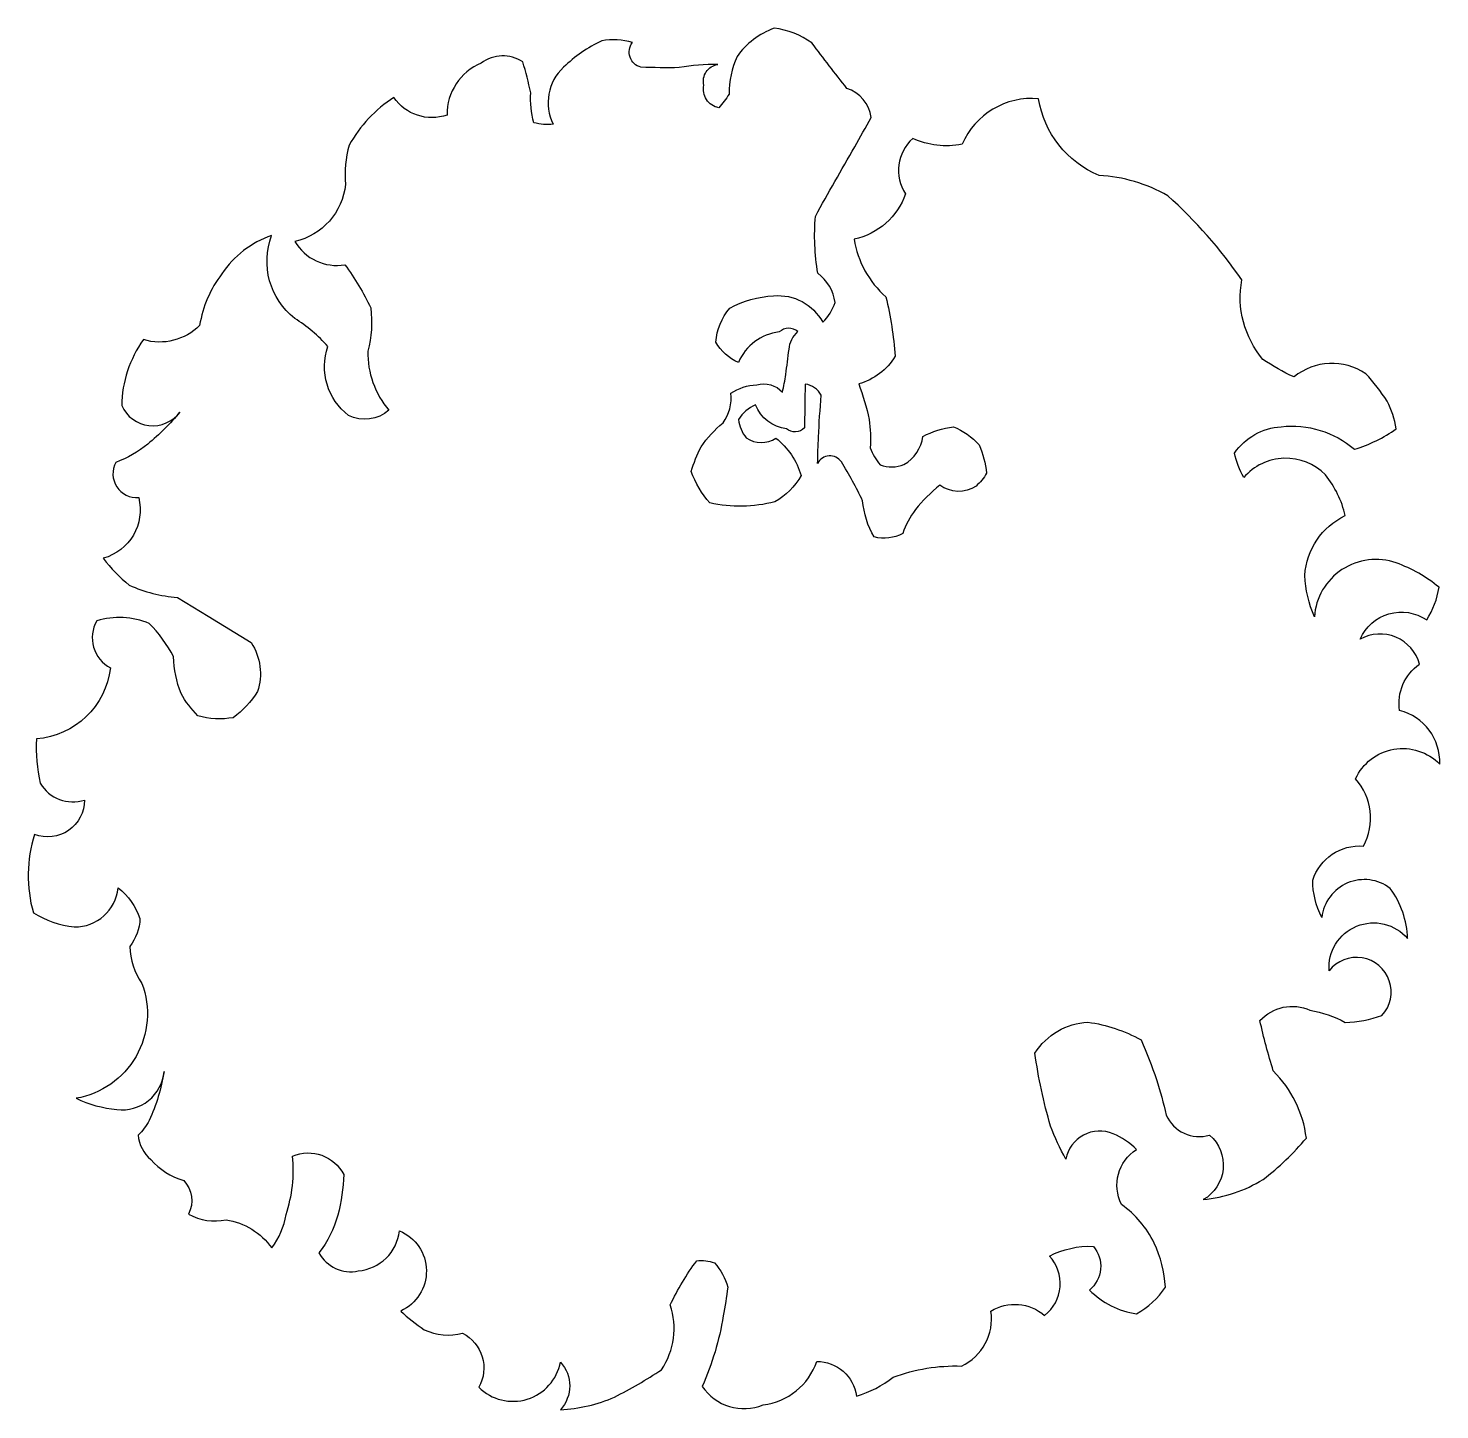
# Model space of a CAD drawing. Header units: metres. Extents: x 0.91 to 4.15, y 4.94 to 8.11.
import ezdxf

# ---------------------------------------------------------------- set-up
doc = ezdxf.new("R2010")
doc.units = ezdxf.units.M
doc.header["$MEASUREMENT"] = 0
doc.layers.add('plantas', color=3, linetype='Continuous')

msp = doc.modelspace()

# ---------------------------------------------------------------- linework, layer by layer
at = {"layer": 'plantas'}
msp.add_lwpolyline([(2.8171, 7.2941, -0.035749), (2.8413, 7.2124, -0.040603), (2.8437, 7.1475, 0.087014), (2.8663, 7.1085, 0.18617), (2.921, 7.109, 0.230679), (2.9644, 7.1737, -0.079997), (3.0342, 7.1958, -0.11665), (3.0931, 7.1542, -0.084917), (3.1103, 7.0893, -0.095414), (3.0863, 7.0598, -0.317694), (3.0029, 7.0619, 0.050062), (2.9471, 7.0056, 0.07437), (2.9181, 6.9511, -0.193638), (2.8527, 6.9429, -0.111487), (2.8262, 7.026, 0.025007), (2.7773, 7.1152, 0.571444), (2.7229, 7.1117, -0.009332), (2.725, 7.1722, -0.012824), (2.7313, 7.2679, 0.246626), (2.6943, 7.2934, 0.002356), (2.6934, 7.233, -0.000482), (2.6927, 7.193, -0.393844), (2.6515, 7.1912, -0.279207), (2.5805, 7.2461, 0.155318), (2.5414, 7.2124, 0.141573), (2.5591, 7.17, 0.298613), (2.6271, 7.1696, -0.153561), (2.6851, 7.084, -0.136707), (2.6246, 7.0235, -0.118003), (2.4759, 7.021, -0.10076), (2.4332, 7.0933, -0.048148), (2.4557, 7.1495, -0.074793), (2.5061, 7.2049, 0.187565), (2.5238, 7.2729, -0.130973), (2.5833, 7.2921, -0.281532), (2.6424, 7.2751, 0.015202), (2.6498, 7.3157, 0.008811), (2.6573, 7.3736, -0.19063), (2.6775, 7.4139, 0.372317), (2.6349, 7.4134, 0.270677), (2.5414, 7.3434, -0.168149), (2.4894, 7.3897, -0.153075), (2.5212, 7.4681, -0.108477), (2.6217, 7.4961, -0.300762), (2.7345, 7.4355, 0.119934), (2.7632, 7.4807, 0.195745), (2.7232, 7.548, -0.061584), (2.7178, 7.6784, -0.006165), (2.8082, 7.8375, 0.001069), (2.8456, 7.9051, 0.287361), (2.7902, 7.972, -0.009088), (2.7098, 8.0762, 0.129168), (2.6233, 8.1099, 0.155523), (2.5381, 8.0449, 0.10998), (2.52, 7.9588, -0.043657), (2.496, 7.9275, -0.424749), (2.4621, 7.9794, -0.443803), (2.4937, 8.0267, 0.052353), (2.4055, 8.0195, -0.012555), (2.3175, 8.0204, -0.537997), (2.2981, 8.0771, 0.126497), (2.2279, 8.0807, 0.088396), (2.1403, 8.0203, 0.334128), (2.1164, 7.8897, -0.104413), (2.0722, 7.8933, -0.082467), (2.0648, 7.962, 0.018357), (2.0467, 8.0327, 0.316101), (1.9512, 8.0298, 0.307744), (1.873, 7.9108, -0.341578), (1.7509, 7.9514, 0.119105), (1.6483, 7.8418, 0.087052), (1.6399, 7.7518, -0.322002), (1.5238, 7.6209, 0.311122), (1.6387, 7.5673, -0.051718), (1.6978, 7.4682, -0.09754), (1.6911, 7.3695, 0.181997), (1.7396, 7.2335, -0.301856), (1.647, 7.2217, -0.323537), (1.5997, 7.3799, 0.071205), (1.5235, 7.4443, -0.327188), (1.4706, 7.6343, 0.165419), (1.3563, 7.5465, 0.121779), (1.3054, 7.4283, -0.277973), (1.1765, 7.3956, 0.153143), (1.1267, 7.2443, 0.576414), (1.2603, 7.2295, -0.045958), (1.1865, 7.1559, -0.080241), (1.1133, 7.1141, 0.596858), (1.1656, 7.0334, -0.406313), (1.0845, 6.894, 0.067464), (1.1441, 6.8326, 0.093967), (1.2545, 6.8044), (1.3247, 6.7614), (1.4238, 6.7006, -0.226636), (1.4384, 6.5883, -0.090337), (1.3827, 6.5283, -0.109377), (1.3012, 6.5326, -0.064729), (1.2627, 6.584, -0.088222), (1.2457, 6.6684, 0.072188), (1.19, 6.7448, 0.170249), (1.0695, 6.7505, 0.427572), (1.1009, 6.6429, -0.35725), (0.9309, 6.4795, 0.0656), (0.9399, 6.378, 0.351901), (1.0415, 6.3395, -0.524405), (0.9267, 6.2605, 0.145491), (0.924, 6.0809, 0.110783), (1.0176, 6.0484, 0.387749), (1.1187, 6.138, -0.143255), (1.1686, 6.0676, -0.152606), (1.1454, 6.0037, 0.14299), (1.1729, 5.9189, -0.471211), (1.022, 5.6552, 0.089022), (1.1156, 5.6297, 0.427746), (1.2237, 5.7169, -0.070748), (1.1896, 5.6042, -0.083166), (1.1645, 5.5709, 0.201069), (1.1935, 5.5148, 0.148581), (1.2689, 5.4669, -0.31635), (1.2799, 5.3895, 0.178649), (1.366, 5.3764, -0.203146), (1.4708, 5.312, 0.123864), (1.5036, 5.3884, 0.10651), (1.5185, 5.5228, -0.388307), (1.6361, 5.4804, -0.054971), (1.6223, 5.3875, -0.096665), (1.5792, 5.3008, 0.33327), (1.6694, 5.2593, 0.354289), (1.764, 5.3514, -0.653232), (1.7667, 5.1672, 0.045818), (1.8206, 5.1243, 0.171233), (1.9086, 5.1163, -0.425699), (1.9458, 4.9924, 0.600475), (2.1331, 5.0502, -0.388269), (2.1328, 4.9408, 0.090943), (2.2571, 4.97, 0.032794), (2.3648, 5.0327, 0.234518), (2.3847, 5.1813, -0.048609), (2.4456, 5.2826, -0.117204), (2.4861, 5.2776, -0.120913), (2.5166, 5.2218, -0.023333), (2.5064, 5.156, -0.063408), (2.4584, 4.9945, 0.358734), (2.598, 4.952, 0.289894), (2.7208, 5.0517, -0.373647), (2.8122, 4.9722, 0.092085), (2.8963, 5.0154, -0.098541), (3.0526, 5.041, 0.334479), (3.1204, 5.167, -0.326956), (3.2435, 5.1572, 0.441749), (3.2544, 5.2934, -0.130304), (3.3553, 5.3156, -0.422709), (3.3465, 5.2154, 0.164383), (3.4546, 5.161, 0.121631), (3.5205, 5.2218, 0.091528), (3.4952, 5.3232, 0.122072), (3.42, 5.4118, -0.384915), (3.4545, 5.5378, 0.10188), (3.4007, 5.5736, 0.480924), (3.2925, 5.5159, -0.043206), (3.2572, 5.5916, -0.037386), (3.2214, 5.759, -0.243013), (3.343, 5.83, -0.089361), (3.4647, 5.7894, -0.019447), (3.5002, 5.6982, -0.026256), (3.5223, 5.6167, 0.370732), (3.622, 5.5707, -0.517197), (3.6076, 5.4228, 0.113555), (3.7446, 5.469, 0.054619), (3.8439, 5.564, 0.168182), (3.7681, 5.7179, -0.020936), (3.7374, 5.8336, -0.321887), (3.8522, 5.8575, -0.078402), (3.933, 5.8294, 0.078819), (4.0174, 5.8452, 1.043436), (3.8962, 5.9476, -0.726982), (4.0761, 6.0217, 0.149284), (4.0365, 6.1367, 0.58275), (3.8793, 6.0702, -0.120202), (3.8585, 6.1556, -0.347984), (3.975, 6.2337, 0.31525), (3.9569, 6.3882, -0.529117), (4.1498, 6.4217, 0.354766), (4.0577, 6.5447, -0.283977), (4.1034, 6.6512, 0.48631), (3.9673, 6.7086, -0.471001), (4.12, 6.7526, 0.102664), (4.1483, 6.8274), (4.1483, 6.8274, 0.087646), (4.0502, 6.8834, 0.49547), (3.8623, 6.7597, -0.091505), (3.8403, 6.8548, -0.270285), (3.933, 6.9919, 0.113785), (3.8876, 7.0854, 0.438502), (3.7002, 7.0793, -0.071634), (3.6791, 7.1353, -0.22773), (3.786, 7.1959, -0.206784), (3.9544, 7.1442, 0.08504), (4.0502, 7.1913, 0.070229), (4.0292, 7.2543, 0.042227), (3.9802, 7.3173, 0.334694), (3.8156, 7.3099, -0.042024), (3.7441, 7.3504, -0.224091), (3.6959, 7.5328, 0.058491), (3.5259, 7.7258, 0.115563), (3.3683, 7.7724, -0.261097), (3.2296, 7.9483, 0.321191), (3.0541, 7.844, -0.158541), (2.9412, 7.857, 0.370957), (2.9248, 7.73, -0.257825), (2.8068, 7.6259, 0.176862), (2.8797, 7.4937, -0.039643), (2.9007, 7.3575, -0.191808), (2.8171, 7.2941)], format="xyb", dxfattribs=at)

doc.saveas('drawing.dxf')
